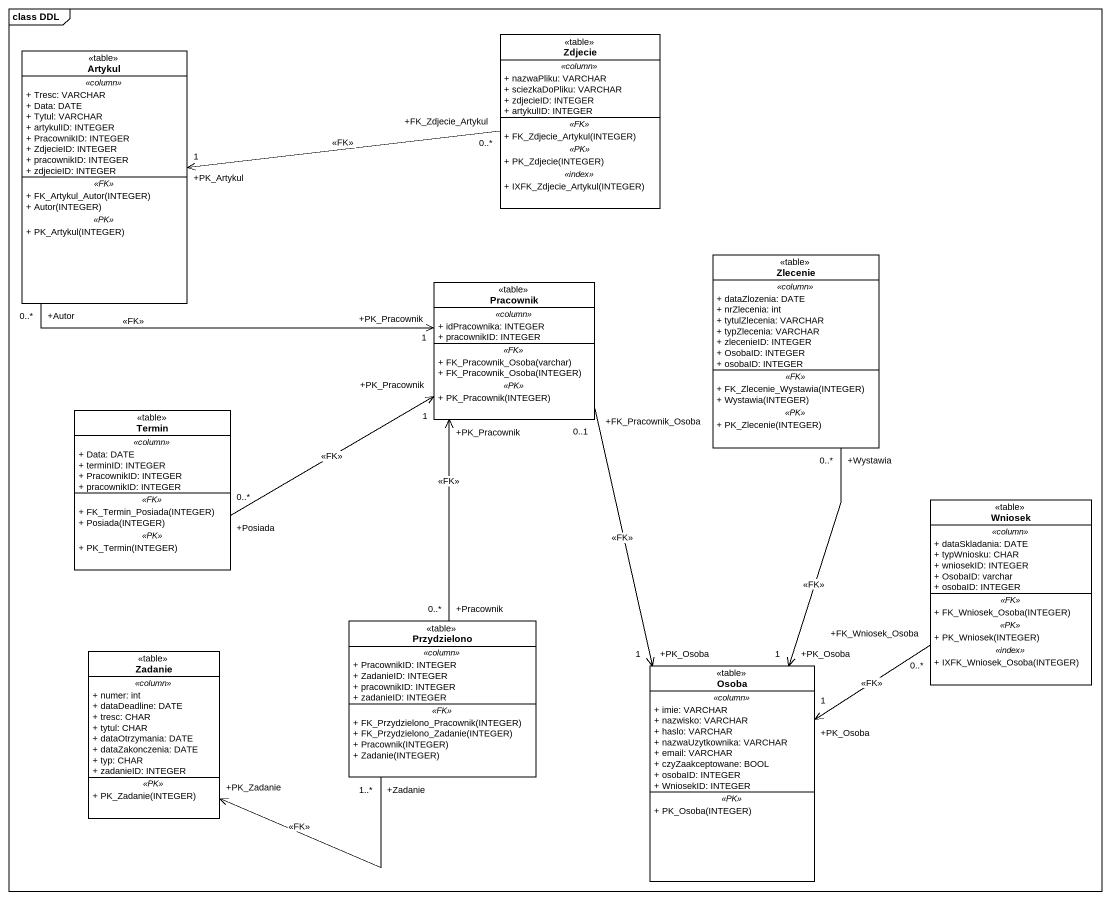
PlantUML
@startuml
mainframe class DDL
hide circle
hide empty members
skinparam classAttributeIconSize 0
class Zdjecie <<table>> {
  .. <<column>> ..
  + nazwaPliku: VARCHAR
  + sciezkaDoPliku: VARCHAR
  + zdjecieID: INTEGER
  + artykulID: INTEGER
  .. <<FK>> ..
  + FK_Zdjecie_Artykul(INTEGER)
  .. <<PK>> ..
  + PK_Zdjecie(INTEGER)
  .. <<index>> ..
  + IXFK_Zdjecie_Artykul(INTEGER)
}
class Artykul <<table>> {
  .. <<column>> ..
  + Tresc: VARCHAR
  + Data: DATE
  + Tytul: VARCHAR
  + artykulID: INTEGER
  + PracownikID: INTEGER
  + ZdjecieID: INTEGER
  + pracownikID: INTEGER
  + zdjecieID: INTEGER
  .. <<FK>> ..
  + FK_Artykul_Autor(INTEGER)
  + Autor(INTEGER)
  .. <<PK>> ..
  + PK_Artykul(INTEGER)
}
class Zlecenie <<table>> {
  .. <<column>> ..
  + dataZlozenia: DATE
  + nrZlecenia: int
  + tytulZlecenia: VARCHAR
  + typZlecenia: VARCHAR
  + zlecenieID: INTEGER
  + OsobaID: INTEGER
  + osobaID: INTEGER
  .. <<FK>> ..
  + FK_Zlecenie_Wystawia(INTEGER)
  + Wystawia(INTEGER)
  .. <<PK>> ..
  + PK_Zlecenie(INTEGER)
}
class Pracownik <<table>> {
  .. <<column>> ..
  + idPracownika: INTEGER
  + pracownikID: INTEGER
  .. <<FK>> ..
  + FK_Pracownik_Osoba(varchar)
  + FK_Pracownik_Osoba(INTEGER)
  .. <<PK>> ..
  + PK_Pracownik(INTEGER)
}
class Termin <<table>> {
  .. <<column>> ..
  + Data: DATE
  + terminID: INTEGER
  + PracownikID: INTEGER
  + pracownikID: INTEGER
  .. <<FK>> ..
  + FK_Termin_Posiada(INTEGER)
  + Posiada(INTEGER)
  .. <<PK>> ..
  + PK_Termin(INTEGER)
}
class Wniosek <<table>> {
  .. <<column>> ..
  + dataSkladania: DATE
  + typWniosku: CHAR
  + wniosekID: INTEGER
  + OsobaID: varchar
  + osobaID: INTEGER
  .. <<FK>> ..
  + FK_Wniosek_Osoba(INTEGER)
  .. <<PK>> ..
  + PK_Wniosek(INTEGER)
  .. <<index>> ..
  + IXFK_Wniosek_Osoba(INTEGER)
}
class Przydzielono <<table>> {
  .. <<column>> ..
  + PracownikID: INTEGER
  + ZadanieID: INTEGER
  + pracownikID: INTEGER
  + zadanieID: INTEGER
  .. <<FK>> ..
  + FK_Przydzielono_Pracownik(INTEGER)
  + FK_Przydzielono_Zadanie(INTEGER)
  + Pracownik(INTEGER)
  + Zadanie(INTEGER)
}
class Zadanie <<table>> {
  .. <<column>> ..
  + numer: int
  + dataDeadline: DATE
  + tresc: CHAR
  + tytul: CHAR
  + dataOtrzymania: DATE
  + dataZakonczenia: DATE
  + typ: CHAR
  + zadanieID: INTEGER
  .. <<PK>> ..
  + PK_Zadanie(INTEGER)
}
class Osoba <<table>> {
  .. <<column>> ..
  + imie: VARCHAR
  + nazwisko: VARCHAR
  + haslo: VARCHAR
  + nazwaUzytkownika: VARCHAR
  + email: VARCHAR
  + czyZaakceptowane: BOOL
  + osobaID: INTEGER
  + WniosekID: INTEGER
  .. <<PK>> ..
  + PK_Osoba(INTEGER)
}
Zdjecie "+FK_Zdjecie_Artykul\n0..*" -left-> "+PK_Artykul\n1" Artykul : <<FK>>
Artykul "+Autor\n0..*" -right-> "+PK_Pracownik\n1" Pracownik : <<FK>>
Zlecenie "+Wystawia\n0..*" --> "+PK_Osoba\n1" Osoba : <<FK>>
Pracownik "+FK_Pracownik_Osoba\n0..1" --> "+PK_Osoba\n1" Osoba : <<FK>>
Termin "+Posiada\n0..*" -right-> "+PK_Pracownik\n1" Pracownik : <<FK>>
Wniosek "+FK_Wniosek_Osoba\n0..*" --> "+PK_Osoba\n1" Osoba : <<FK>>
Przydzielono "+Pracownik\n0..*" -up-> "+PK_Pracownik" Pracownik : <<FK>>
Przydzielono "+Zadanie\n1..*" -left-> "+PK_Zadanie" Zadanie : <<FK>>
@enduml
